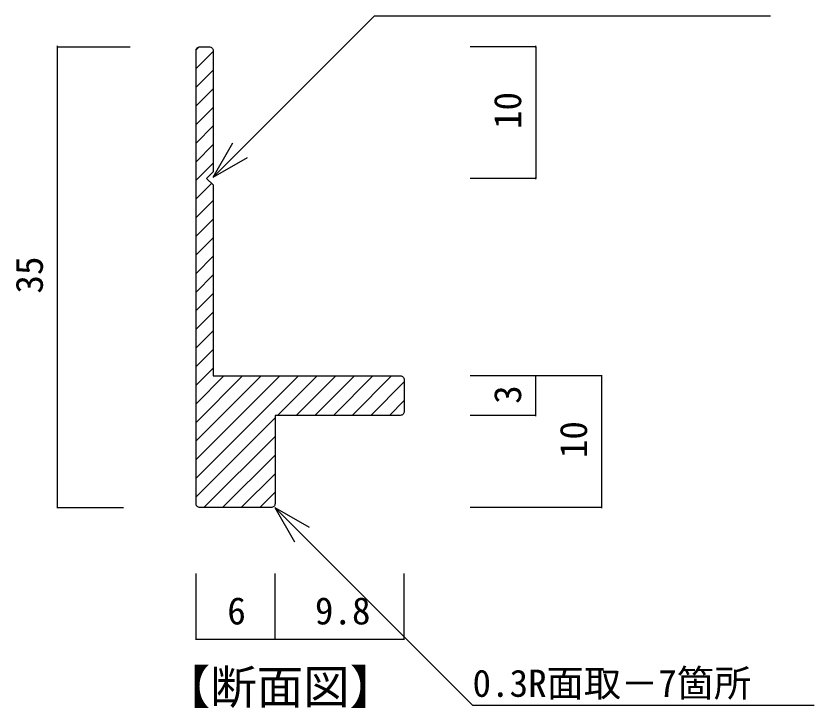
# Model space of a CAD drawing. Units: millimetres on the paper. Extents: x -210 to 210, y -149 to 149.
# Drawn here: x -152.6 to -92.1, y -108.8 to -56.2 of the extents above; entities that cross this region are included whole.
import ezdxf
from ezdxf.enums import TextEntityAlignment as Align

# ---------------------------------------------------------------- set-up
doc = ezdxf.new("R2010")
doc.units = ezdxf.units.MM
for name, color, linetype in [('1-0', 5, 'Continuous'), ('2-0', 5, 'Continuous'), ('3-0', 5, 'Continuous')]:
    doc.layers.add(name, color=color, linetype=linetype)
doc.styles.add('ＭＳ ゴシック', font='')
doc.styles.get('ＭＳ ゴシック').set_extended_font_data('MS Gothic')

msp = doc.modelspace()

# ---------------------------------------------------------------- linework, layer by layer
at = {"layer": '1-0'}
for p, q in [((-138.972, -58.819), (-138.73, -58.577)), ((-138.972, -60.233), (-137.672, -58.933)), ((-138.972, -61.647), (-137.672, -60.347)), ((-138.972, -63.061), (-137.672, -61.761)), ((-138.972, -64.476), (-137.672, -63.176)), ((-138.972, -65.89), (-137.672, -64.59)), ((-138.972, -67.304), (-137.672, -66.004)), ((-138.972, -68.718), (-137.672, -67.418)), ((-138.972, -70.133), (-137.791, -68.952)), ((-138.972, -71.547), (-137.672, -70.247)), ((-138.972, -72.961), (-137.672, -71.661)), ((-138.972, -74.375), (-137.672, -73.075)), ((-138.972, -75.789), (-137.672, -74.489)), ((-138.972, -77.204), (-137.672, -75.904)), ((-138.972, -78.618), (-137.672, -77.318)), ((-138.972, -80.032), (-137.672, -78.732)), ((-138.972, -81.446), (-137.672, -80.146)), ((-138.972, -82.86), (-137.672, -81.56)), ((-138.972, -84.275), (-137.672, -82.975)), ((-138.972, -89.932), (-132.612, -83.572)), ((-138.972, -85.689), (-136.854, -83.572)), ((-138.972, -88.517), (-134.026, -83.572)), ((-138.972, -87.103), (-135.44, -83.572)), ((-136.972, -89.346), (-131.197, -83.572)), ((-132.783, -86.572), (-129.783, -83.572)), ((-131.369, -86.572), (-128.369, -83.572)), ((-129.955, -86.572), (-126.955, -83.572)), ((-128.541, -86.572), (-125.541, -83.572)), ((-127.126, -86.572), (-124.126, -83.572)), ((-125.712, -86.572), (-123.172, -84.031)), ((-124.298, -86.572), (-123.172, -85.445)), ((-136.972, -90.76), (-132.972, -86.76)), ((-138.369, -93.572), (-132.972, -88.174)), ((-138.972, -91.346), (-136.972, -89.346)), ((-136.955, -93.572), (-132.972, -89.588)), ((-138.972, -92.76), (-136.972, -90.76)), ((-135.541, -93.572), (-132.972, -91.003)), ((-134.126, -93.572), (-132.972, -92.417))]:
    msp.add_line(p, q, dxfattribs=at)
at = {"layer": '1-0', "color": 7}
for points in [[(-138.972, -93.272), (-138.972, -58.872), (-138.966, -58.813), (-138.949, -58.757), (-138.921, -58.705), (-138.884, -58.659), (-138.838, -58.622), (-138.786, -58.594), (-138.73, -58.577), (-138.672, -58.572), (-137.972, -58.572), (-137.913, -58.577), (-137.857, -58.594), (-137.805, -58.622), (-137.759, -58.659), (-137.722, -58.705), (-137.694, -58.757), (-137.677, -58.813), (-137.672, -58.872), (-137.672, -68.072), (-138.172, -68.572)], [(-138.172, -68.572), (-137.672, -69.072), (-137.672, -83.572), (-123.472, -83.572), (-123.413, -83.577), (-123.357, -83.594), (-123.305, -83.622), (-123.259, -83.659), (-123.222, -83.705), (-123.194, -83.757), (-123.177, -83.813), (-123.172, -83.872), (-123.172, -86.272), (-123.177, -86.33), (-123.194, -86.386), (-123.222, -86.438), (-123.259, -86.484), (-123.305, -86.521), (-123.357, -86.549), (-123.413, -86.566), (-123.472, -86.572), (-132.972, -86.572), (-132.972, -93.272), (-132.977, -93.33), (-132.994, -93.386), (-133.022, -93.438), (-133.059, -93.484), (-133.105, -93.521), (-133.157, -93.549), (-133.213, -93.566), (-133.272, -93.572), (-138.672, -93.572), (-138.73, -93.566), (-138.786, -93.549), (-138.838, -93.521), (-138.884, -93.484), (-138.921, -93.438), (-138.949, -93.386), (-138.966, -93.33), (-138.972, -93.272)]]:
    msp.add_lwpolyline(points, dxfattribs=at)
at = {"layer": '2-0'}
for p, q in [((-149.472, -58.632), (-149.472, -58.512)), ((-149.472, -58.572), (-144.472, -58.572)), ((-149.472, -93.572), (-149.472, -58.572)), ((-148.972, -58.572), (-143.972, -58.572)), ((-113.172, -58.572), (-118.172, -58.572)), ((-113.172, -58.632), (-113.172, -58.512)), ((-113.172, -58.572), (-113.172, -68.572)), ((-113.172, -68.572), (-118.172, -68.572)), ((-113.172, -68.632), (-113.172, -68.512)), ((-113.172, -83.572), (-118.172, -83.572)), ((-113.172, -83.572), (-118.172, -83.572)), ((-113.172, -83.632), (-113.172, -83.512)), ((-113.172, -83.632), (-113.172, -83.512)), ((-113.172, -86.572), (-113.172, -83.572)), ((-108.172, -83.572), (-113.172, -83.572)), ((-108.172, -83.632), (-108.172, -83.512)), ((-108.172, -93.572), (-108.172, -83.572)), ((-113.172, -86.572), (-118.172, -86.572)), ((-113.172, -86.572), (-118.172, -86.572)), ((-113.172, -86.632), (-113.172, -86.512)), ((-113.172, -86.632), (-113.172, -86.512)), ((-149.472, -93.632), (-149.472, -93.512)), ((-149.472, -93.572), (-144.472, -93.572)), ((-108.172, -93.572), (-118.172, -93.572)), ((-108.172, -93.572), (-113.172, -93.572)), ((-108.172, -93.632), (-108.172, -93.512)), ((-108.172, -93.632), (-108.172, -93.512)), ((-138.972, -103.572), (-138.972, -98.572)), ((-132.972, -103.572), (-132.972, -98.572)), ((-132.972, -103.572), (-132.972, -98.572)), ((-123.172, -103.572), (-123.172, -98.572)), ((-138.972, -103.632), (-138.972, -103.512)), ((-138.972, -103.572), (-132.972, -103.572)), ((-132.972, -103.632), (-132.972, -103.512)), ((-132.972, -103.632), (-132.972, -103.512)), ((-132.972, -103.572), (-123.172, -103.572)), ((-123.172, -103.632), (-123.172, -103.512))]:
    msp.add_line(p, q, dxfattribs=at)
at = {"layer": '3-0', "color": 6}
for p, q in [((-137.672, -68.476), (-136.172, -65.878)), ((-137.672, -68.476), (-135.074, -66.976)), ((-132.988, -93.57), (-117.987, -108.572)), ((-132.988, -93.57), (-130.39, -95.07)), ((-132.988, -93.57), (-131.488, -96.168)), ((-117.987, -108.572), (-92.065, -108.572))]:
    msp.add_line(p, q, dxfattribs=at)
msp.add_lwpolyline([(-137.672, -68.476), (-125.43, -56.234), (-95.366, -56.234)], dxfattribs=at)

# ---------------------------------------------------------------- texts
at = {"layer": '2-0', "color": 7, "style": 'ＭＳ ゴシック'}
for s, p in [('10', (-113.672, -64.822)), ('35', (-149.972, -77.322)), ('3', (-113.672, -85.697)), ('10', (-108.672, -89.822))]:
    msp.add_text(s, height=2.069, rotation=90, dxfattribs=at).set_placement(p, align=Align.BOTTOM_LEFT)
for s, p in [('6', (-136.597, -103.072)), ('9.8', (-129.947, -103.072))]:
    msp.add_text(s, height=2.069, dxfattribs=at).set_placement(p, align=Align.BOTTOM_LEFT)
at = {"layer": '3-0', "color": 7, "style": 'ＭＳ ゴシック'}
for s, height, p in [('【断面図】', 2.586, (-141.417, -109.264)), ('0.3R面取－7箇所', 2.069, (-117.987, -108.572))]:
    msp.add_text(s, height=height, dxfattribs=at).set_placement(p, align=Align.BOTTOM_LEFT)

doc.saveas('drawing.dxf')
